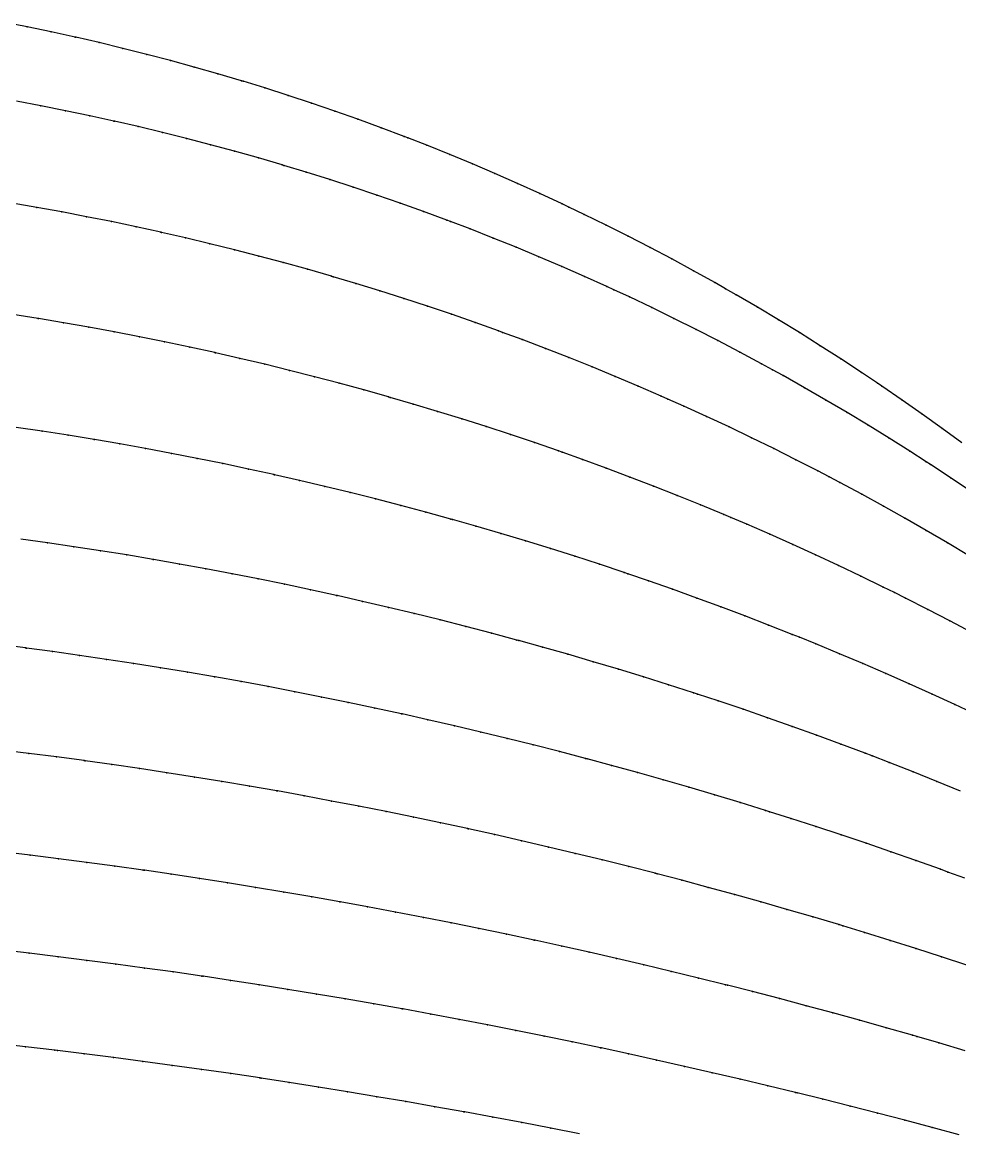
# Model space of a CAD drawing. Extents: x 0 to 4.67, y -4.5 to 1.66.
# Drawn here: x 1.985 to 2.648, y 0.844 to 1.631 of the extents above; entities that cross this region are included whole.
import ezdxf

# ---------------------------------------------------------------- set-up
doc = ezdxf.new("R2010")
doc.units = 0
doc.layers.get('0').update_dxf_attribs({"linetype": 'CONTINUOUS'})

msp = doc.modelspace()

# ---------------------------------------------------------------- linework, layer by layer
at = {"color": 4}
for points in [[(2.64973, 1.33268), (2.63572, 1.34297), (2.62161, 1.35311), (2.60738, 1.36311), (2.59306, 1.37295), (2.58997, 1.37503), (2.57863, 1.38265), (2.5641, 1.39219), (2.54947, 1.40158), (2.53475, 1.41082), (2.51992, 1.4199), (2.50501, 1.42883), (2.49, 1.4376), (2.4825, 1.44188), (2.4749, 1.44621), (2.45971, 1.45467), (2.44443, 1.46296), (2.42907, 1.4711), (2.41362, 1.47907), (2.39809, 1.48688), (2.38248, 1.49453), (2.37151, 1.49976), (2.36679, 1.50201), (2.35103, 1.50933), (2.33518, 1.51649), (2.31927, 1.52347), (2.30328, 1.53029), (2.28722, 1.53695), (2.27109, 1.54343), (2.25747, 1.54874), (2.25489, 1.54974), (2.23863, 1.55589), (2.2223, 1.56186), (2.20592, 1.56766), (2.18947, 1.5733), (2.17297, 1.57875), (2.15641, 1.58404), (2.14097, 1.58879), (2.13979, 1.58915), (2.12313, 1.59409), (2.10641, 1.59885), (2.08964, 1.60344), (2.07283, 1.60785), (2.05597, 1.61208), (2.03906, 1.61614), (2.02258, 1.61992), (2.02212, 1.62002), (2.00513, 1.62373), (1.98811, 1.62725), (1.97105, 1.6306)], [(2.64973, 1.33268), (2.63572, 1.34297), (2.62161, 1.35311), (2.60738, 1.36311), (2.59306, 1.37295), (2.58997, 1.37503), (2.57863, 1.38265), (2.5641, 1.39219), (2.54947, 1.40158), (2.53475, 1.41082), (2.51992, 1.4199), (2.50501, 1.42883), (2.49, 1.4376), (2.4825, 1.44188), (2.4749, 1.44621), (2.45971, 1.45467), (2.44443, 1.46296), (2.42907, 1.4711), (2.41362, 1.47907), (2.39809, 1.48688), (2.38248, 1.49453), (2.37151, 1.49976), (2.36679, 1.50201), (2.35103, 1.50933), (2.33518, 1.51649), (2.31927, 1.52347), (2.30328, 1.53029), (2.28722, 1.53695), (2.27109, 1.54343), (2.25747, 1.54874), (2.25489, 1.54974), (2.23863, 1.55589), (2.2223, 1.56186), (2.20592, 1.56766), (2.18947, 1.5733), (2.17297, 1.57875), (2.15641, 1.58404), (2.14097, 1.58879), (2.13979, 1.58915), (2.12313, 1.59409), (2.10641, 1.59885), (2.08964, 1.60344), (2.07283, 1.60785), (2.05597, 1.61208), (2.03906, 1.61614), (2.02258, 1.61992), (2.02212, 1.62002), (2.00513, 1.62373), (1.98811, 1.62725), (1.97105, 1.6306)], [(2.64973, 1.33268), (2.63572, 1.34297), (2.62161, 1.35311), (2.60738, 1.36311), (2.59306, 1.37295), (2.58997, 1.37503), (2.57863, 1.38265), (2.5641, 1.39219), (2.54947, 1.40158), (2.53475, 1.41082), (2.51992, 1.4199), (2.50501, 1.42883), (2.49, 1.4376), (2.4825, 1.44188), (2.4749, 1.44621), (2.45971, 1.45467), (2.44443, 1.46296), (2.42907, 1.4711), (2.41362, 1.47907), (2.39809, 1.48688), (2.38248, 1.49453), (2.37151, 1.49976), (2.36679, 1.50201), (2.35103, 1.50933), (2.33518, 1.51649), (2.31927, 1.52347), (2.30328, 1.53029), (2.28722, 1.53695), (2.27109, 1.54343), (2.25747, 1.54874), (2.25489, 1.54974), (2.23863, 1.55589), (2.2223, 1.56186), (2.20592, 1.56766), (2.18947, 1.5733), (2.17297, 1.57875), (2.15641, 1.58404), (2.14097, 1.58879), (2.13979, 1.58915), (2.12313, 1.59409), (2.10641, 1.59885), (2.08964, 1.60344), (2.07283, 1.60785), (2.05597, 1.61208), (2.03906, 1.61614), (2.02258, 1.61992), (2.02212, 1.62002), (2.00513, 1.62373), (1.98811, 1.62725), (1.97105, 1.6306)], [(2.64973, 1.33268), (2.63572, 1.34297), (2.62161, 1.35311), (2.60738, 1.36311), (2.59306, 1.37295), (2.58997, 1.37503), (2.57863, 1.38265), (2.5641, 1.39219), (2.54947, 1.40158), (2.53475, 1.41082), (2.51992, 1.4199), (2.50501, 1.42883), (2.49, 1.4376), (2.4825, 1.44188), (2.4749, 1.44621), (2.45971, 1.45467), (2.44443, 1.46296), (2.42907, 1.4711), (2.41362, 1.47907), (2.39809, 1.48688), (2.38248, 1.49453), (2.37151, 1.49976), (2.36679, 1.50201), (2.35103, 1.50933), (2.33518, 1.51649), (2.31927, 1.52347), (2.30328, 1.53029), (2.28722, 1.53695), (2.27109, 1.54343), (2.25747, 1.54874), (2.25489, 1.54974), (2.23863, 1.55589), (2.2223, 1.56186), (2.20592, 1.56766), (2.18947, 1.5733), (2.17297, 1.57875), (2.15641, 1.58404), (2.14097, 1.58879), (2.13979, 1.58915), (2.12313, 1.59409), (2.10641, 1.59885), (2.08964, 1.60344), (2.07283, 1.60785), (2.05597, 1.61208), (2.03906, 1.61614), (2.02258, 1.61992), (2.02212, 1.62002), (2.00513, 1.62373), (1.98811, 1.62725), (1.97105, 1.6306)], [(2.64973, 1.33268), (2.63572, 1.34297), (2.62161, 1.35311), (2.60738, 1.36311), (2.59306, 1.37295), (2.58997, 1.37503), (2.57863, 1.38265), (2.5641, 1.39219), (2.54947, 1.40158), (2.53475, 1.41082), (2.51992, 1.4199), (2.50501, 1.42883), (2.49, 1.4376), (2.4825, 1.44188), (2.4749, 1.44621), (2.45971, 1.45467), (2.44443, 1.46296), (2.42907, 1.4711), (2.41362, 1.47907), (2.39809, 1.48688), (2.38248, 1.49453), (2.37151, 1.49976), (2.36679, 1.50201), (2.35103, 1.50933), (2.33518, 1.51649), (2.31927, 1.52347), (2.30328, 1.53029), (2.28722, 1.53695), (2.27109, 1.54343), (2.25747, 1.54874), (2.25489, 1.54974), (2.23863, 1.55589), (2.2223, 1.56186), (2.20592, 1.56766), (2.18947, 1.5733), (2.17297, 1.57875), (2.15641, 1.58404), (2.14097, 1.58879), (2.13979, 1.58915), (2.12313, 1.59409), (2.10641, 1.59885), (2.08964, 1.60344), (2.07283, 1.60785), (2.05597, 1.61208), (2.03906, 1.61614), (2.02258, 1.61992), (2.02212, 1.62002), (2.00513, 1.62373), (1.98811, 1.62725), (1.97105, 1.6306)], [(2.65649, 1.29808), (2.64209, 1.3078), (2.62758, 1.31737), (2.62445, 1.31939), (2.61298, 1.3268), (2.59827, 1.33609), (2.58346, 1.34523), (2.56855, 1.35423), (2.55355, 1.36309), (2.53845, 1.37179), (2.52325, 1.38035), (2.51566, 1.38454), (2.50797, 1.38877), (2.49259, 1.39703), (2.47712, 1.40514), (2.46157, 1.4131), (2.44593, 1.42091), (2.43021, 1.42856), (2.41441, 1.43607), (2.4033, 1.44121), (2.39852, 1.44341), (2.38256, 1.4506), (2.36652, 1.45764), (2.35041, 1.46451), (2.33422, 1.47123), (2.31796, 1.47779), (2.30164, 1.4842), (2.28785, 1.48945), (2.28524, 1.49044), (2.26878, 1.49652), (2.25225, 1.50243), (2.23566, 1.50819), (2.21901, 1.51378), (2.2023, 1.51921), (2.18554, 1.52448), (2.16991, 1.52922), (2.16872, 1.52958), (2.15185, 1.53452), (2.13492, 1.53928), (2.11795, 1.54388), (2.10092, 1.54832), (2.08386, 1.55259), (2.06674, 1.55669), (2.05005, 1.56052), (2.04959, 1.56062), (2.0324, 1.56438), (2.01516, 1.56797), (1.99789, 1.57139), (1.98059, 1.57464)], [(2.65449, 1.25304), (2.63956, 1.26199), (2.62453, 1.2708), (2.6094, 1.27948), (2.59417, 1.28803), (2.57885, 1.29644), (2.56343, 1.30472), (2.55572, 1.30877), (2.54791, 1.31286), (2.53231, 1.32086), (2.51661, 1.32873), (2.50082, 1.33645), (2.48495, 1.34404), (2.469, 1.35148), (2.45296, 1.35879), (2.44168, 1.3638), (2.43684, 1.36595), (2.42064, 1.37296), (2.40436, 1.37983), (2.388, 1.38655), (2.37157, 1.39313), (2.35507, 1.39956), (2.3385, 1.40585), (2.32451, 1.41101), (2.32186, 1.41199), (2.30515, 1.41797), (2.28838, 1.4238), (2.27154, 1.42949), (2.25464, 1.43502), (2.23769, 1.44041), (2.22067, 1.44564), (2.20481, 1.45036), (2.2036, 1.45072), (2.18647, 1.45564), (2.1693, 1.4604), (2.15207, 1.46501), (2.13479, 1.46947), (2.11747, 1.47377), (2.1001, 1.47792), (2.08316, 1.48181), (2.08269, 1.48191), (2.06524, 1.48573), (2.04775, 1.4894), (2.03023, 1.4929), (2.01266, 1.49625), (1.99507, 1.49944), (1.97744, 1.50248)], [(2.6567, 1.19855), (2.64121, 1.20677), (2.62562, 1.21486), (2.60993, 1.22284), (2.60209, 1.22674), (2.59415, 1.23068), (2.57828, 1.23841), (2.56231, 1.246), (2.54626, 1.25347), (2.53011, 1.26082), (2.51388, 1.26803), (2.49757, 1.27512), (2.4861, 1.27999), (2.48117, 1.28208), (2.46469, 1.2889), (2.44813, 1.29559), (2.43149, 1.30214), (2.41478, 1.30857), (2.398, 1.31486), (2.38114, 1.32103), (2.36691, 1.32609), (2.36422, 1.32705), (2.34722, 1.33293), (2.33016, 1.33867), (2.31303, 1.34427), (2.29584, 1.34974), (2.2786, 1.35508), (2.26129, 1.36027), (2.24515, 1.36497), (2.24392, 1.36533), (2.2265, 1.37023), (2.20903, 1.37498), (2.19151, 1.3796), (2.17393, 1.38408), (2.15631, 1.38842), (2.13865, 1.39261), (2.12142, 1.39656), (2.12094, 1.39667), (2.10319, 1.40055), (2.0854, 1.40429), (2.06757, 1.40789), (2.04971, 1.41134), (2.03181, 1.41465), (2.01388, 1.41782), (1.99626, 1.42078), (1.99592, 1.42084), (1.97793, 1.42368)], [(2.6529, 1.14366), (2.64482, 1.14746), (2.62865, 1.15489), (2.61238, 1.16222), (2.59603, 1.16943), (2.57958, 1.17653), (2.56305, 1.18352), (2.54643, 1.19039), (2.53475, 1.19511), (2.52973, 1.19714), (2.51294, 1.20376), (2.49608, 1.21027), (2.47913, 1.21666), (2.46211, 1.22293), (2.44501, 1.22908), (2.42784, 1.23511), (2.41334, 1.24008), (2.4106, 1.24102), (2.39329, 1.24679), (2.37591, 1.25244), (2.35847, 1.25796), (2.34096, 1.26337), (2.32339, 1.26864), (2.30576, 1.2738), (2.28932, 1.27847), (2.28807, 1.27883), (2.27033, 1.2837), (2.25253, 1.28845), (2.23468, 1.29308), (2.21678, 1.29757), (2.19883, 1.30194), (2.18084, 1.30618), (2.16329, 1.31018), (2.1628, 1.31029), (2.14472, 1.31424), (2.1266, 1.31805), (2.10844, 1.32174), (2.09024, 1.3253), (2.07201, 1.32872), (2.05375, 1.33201), (2.0358, 1.33512), (2.03546, 1.33518), (2.01713, 1.33815), (1.99879, 1.341), (1.98042, 1.34372)], [(2.64878, 1.08624), (2.63201, 1.0931), (2.61516, 1.09986), (2.59822, 1.10651), (2.58631, 1.1111), (2.58119, 1.11306), (2.56408, 1.11949), (2.54688, 1.12581), (2.52961, 1.13204), (2.51226, 1.13815), (2.49483, 1.14416), (2.47732, 1.15006), (2.46254, 1.15493), (2.45975, 1.15585), (2.4421, 1.16151), (2.42439, 1.16706), (2.4066, 1.17251), (2.38875, 1.17784), (2.37084, 1.18306), (2.35287, 1.18817), (2.33612, 1.19282), (2.33484, 1.19317), (2.31675, 1.19802), (2.29861, 1.20276), (2.28041, 1.20738), (2.26216, 1.21189), (2.24387, 1.21629), (2.22552, 1.22057), (2.20763, 1.22463), (2.20714, 1.22474), (2.1887, 1.22874), (2.17023, 1.23262), (2.15172, 1.23639), (2.13317, 1.24004), (2.11458, 1.24358), (2.09597, 1.24699), (2.07767, 1.25023), (2.07732, 1.25029), (2.05864, 1.2534), (2.03994, 1.2564), (2.02121, 1.25927), (2.00246, 1.26203), (1.98369, 1.26466)], [(2.65191, 1.02449), (2.63977, 1.02893), (2.63455, 1.03083), (2.6171, 1.03707), (2.59957, 1.04321), (2.58195, 1.04927), (2.56426, 1.05523), (2.54648, 1.06109), (2.52863, 1.06686), (2.51356, 1.07164), (2.51071, 1.07254), (2.49271, 1.07809), (2.47464, 1.08354), (2.45651, 1.0889), (2.43831, 1.09416), (2.42004, 1.09932), (2.40172, 1.10439), (2.38463, 1.109), (2.38333, 1.10935), (2.36488, 1.11417), (2.34638, 1.11889), (2.32782, 1.12352), (2.30921, 1.12804), (2.29056, 1.13245), (2.27185, 1.13677), (2.2536, 1.14087), (2.2531, 1.14098), (2.2343, 1.14503), (2.21546, 1.14898), (2.19658, 1.15282), (2.17767, 1.15656), (2.15871, 1.1602), (2.13973, 1.16372), (2.12107, 1.16708), (2.12071, 1.16714), (2.10167, 1.17038), (2.08259, 1.17351), (2.06349, 1.17654), (2.04437, 1.17946), (2.02523, 1.18227), (2.00607, 1.18497), (1.98774, 1.18745), (1.98689, 1.18756), (1.96769, 1.18994)], [(2.65324, 0.96309), (2.63527, 0.96898), (2.61723, 0.97478), (2.5991, 0.98051), (2.5809, 0.98615), (2.56553, 0.99083), (2.56262, 0.99171), (2.54427, 0.99715), (2.52585, 1.0025), (2.50735, 1.00778), (2.48879, 1.01296), (2.47016, 1.01806), (2.45147, 1.02308), (2.43405, 1.02765), (2.43272, 1.028), (2.41391, 1.03279), (2.39504, 1.03749), (2.37612, 1.0421), (2.35714, 1.04663), (2.33811, 1.05106), (2.31904, 1.0554), (2.30043, 1.05954), (2.29991, 1.05965), (2.28075, 1.06375), (2.26153, 1.06775), (2.24228, 1.07166), (2.22299, 1.07547), (2.20367, 1.07919), (2.1843, 1.08282), (2.16528, 1.08629), (2.16491, 1.08636), (2.14549, 1.08971), (2.12604, 1.09297), (2.10656, 1.09613), (2.08706, 1.0992), (2.06754, 1.10217), (2.048, 1.10504), (2.0293, 1.1077), (2.02844, 1.10782), (2.00886, 1.11038), (1.98928, 1.11285), (1.96968, 1.11523)], [(2.65203, 0.90243), (2.63347, 0.90794), (2.6178, 0.91252), (2.61484, 0.91338), (2.59613, 0.91871), (2.57734, 0.92396), (2.55849, 0.92915), (2.53956, 0.93425), (2.52057, 0.93929), (2.50152, 0.94425), (2.48375, 0.94879), (2.4824, 0.94913), (2.46322, 0.95388), (2.44399, 0.95855), (2.42469, 0.96315), (2.40535, 0.96767), (2.38595, 0.97211), (2.3665, 0.97647), (2.34753, 0.98064), (2.347, 0.98076), (2.32746, 0.98488), (2.30787, 0.98893), (2.28824, 0.99289), (2.26858, 0.99677), (2.24887, 1.00057), (2.22913, 1.00429), (2.20974, 1.00786), (2.20936, 1.00793), (2.18956, 1.01138), (2.16973, 1.01475), (2.14987, 1.01804), (2.12999, 1.02124), (2.11009, 1.02436), (2.09017, 1.02739), (2.07111, 1.03021), (2.07023, 1.03033), (2.05027, 1.03307), (2.0303, 1.03571), (2.01032, 1.03827), (1.99033, 1.04075), (1.97034, 1.04314)], [(2.64776, 0.84293), (2.62862, 0.84809), (2.6094, 0.85318), (2.59012, 0.85821), (2.57077, 0.86317), (2.55135, 0.86807), (2.53324, 0.87257), (2.53187, 0.8729), (2.51232, 0.87761), (2.49272, 0.88225), (2.47306, 0.88683), (2.45334, 0.89134), (2.43357, 0.89578), (2.41375, 0.90015), (2.39442, 0.90434), (2.39389, 0.90445), (2.37397, 0.9086), (2.35401, 0.91268), (2.33401, 0.91669), (2.31397, 0.92063), (2.29389, 0.9245), (2.27377, 0.9283), (2.25401, 0.93195), (2.25363, 0.93202), (2.23345, 0.93556), (2.21324, 0.93903), (2.193, 0.94243), (2.17274, 0.94575), (2.15246, 0.949), (2.13216, 0.95218), (2.11274, 0.95514), (2.11184, 0.95527), (2.0915, 0.95815), (2.07115, 0.96096), (2.05079, 0.96369), (2.03042, 0.96635), (2.01005, 0.96893), (1.98967, 0.97144), (1.97119, 0.97363)], [(2.37917, 0.84358), (2.35876, 0.84757), (2.33831, 0.85149), (2.31783, 0.85535), (2.2977, 0.85908), (2.29731, 0.85915), (2.27676, 0.86277), (2.25617, 0.86633), (2.23557, 0.86982), (2.21493, 0.87325), (2.19428, 0.87661), (2.1736, 0.87991), (2.15382, 0.88301), (2.1529, 0.88314), (2.13219, 0.88616), (2.11147, 0.88911), (2.09073, 0.892), (2.06999, 0.89482), (2.04924, 0.89757), (2.02848, 0.90026), (2.00966, 0.90263), (2.00772, 0.90286), (1.98696, 0.90521), (1.96621, 0.9075)]]:
    msp.add_lwpolyline(points, dxfattribs=at)
at = {"color": 2}
for p in [(1.98811, 1.62725), (1.98811, 1.62725, 0.00179), (1.98811, 1.62725, 0.00716), (1.98811, 1.62725, 0.0161), (1.98811, 1.62725, 0.02863), (2.00513, 1.62373), (2.00513, 1.62373, 0.00179), (2.00513, 1.62373, 0.00716), (2.00513, 1.62373, 0.0161), (2.00513, 1.62373, 0.02863), (2.02212, 1.62002), (2.02212, 1.62002, 0.00179), (2.02212, 1.62002, 0.00716), (2.02212, 1.62002, 0.0161), (2.02212, 1.62002, 0.02863), (2.02258, 1.61992), (2.02258, 1.61992, 0.00179), (2.02258, 1.61992, 0.00716), (2.02258, 1.61992, 0.0161), (2.02258, 1.61992, 0.02863), (2.03906, 1.61614), (2.03906, 1.61614, 0.00179), (2.03906, 1.61614, 0.00716), (2.03906, 1.61614, 0.0161), (2.03906, 1.61614, 0.02863), (2.05597, 1.61208), (2.05597, 1.61208, 0.00179), (2.05597, 1.61208, 0.00716), (2.05597, 1.61208, 0.0161), (2.05597, 1.61208, 0.02863), (2.07283, 1.60785), (2.07283, 1.60785, 0.00179), (2.07283, 1.60785, 0.00716), (2.07283, 1.60785, 0.0161), (2.07283, 1.60785, 0.02863), (2.08964, 1.60344), (2.08964, 1.60344, 0.00179), (2.08964, 1.60344, 0.00716), (2.08964, 1.60344, 0.0161), (2.08964, 1.60344, 0.02863), (2.10641, 1.59885), (2.10641, 1.59885, 0.00179), (2.10641, 1.59885, 0.00716), (2.10641, 1.59885, 0.0161), (2.10641, 1.59885, 0.02863), (2.12313, 1.59409), (2.12313, 1.59409, 0.00179), (2.12313, 1.59409, 0.00716), (2.12313, 1.59409, 0.0161), (2.12313, 1.59409, 0.02863), (2.13979, 1.58915), (2.13979, 1.58915, 0.00179), (2.13979, 1.58915, 0.00716), (2.13979, 1.58915, 0.0161), (2.13979, 1.58915, 0.02863), (2.14097, 1.58879), (2.14097, 1.58879, 0.00179), (2.14097, 1.58879, 0.00716), (2.14097, 1.58879, 0.0161), (2.14097, 1.58879, 0.02863), (2.15641, 1.58404), (2.15641, 1.58404, 0.00179), (2.15641, 1.58404, 0.00716), (2.15641, 1.58404, 0.0161), (2.15641, 1.58404, 0.02863), (2.17297, 1.57875), (2.17297, 1.57875, 0.00179), (2.17297, 1.57875, 0.00716), (2.17297, 1.57875, 0.0161), (2.17297, 1.57875, 0.02863), (2.18947, 1.5733), (2.18947, 1.5733, 0.00179), (2.18947, 1.5733, 0.00716), (2.18947, 1.5733, 0.0161), (2.18947, 1.5733, 0.02863), (1.99789, 1.57139, 0.06475), (2.01516, 1.56797, 0.06475), (2.20592, 1.56766), (2.20592, 1.56766, 0.00179), (2.20592, 1.56766, 0.00716), (2.20592, 1.56766, 0.0161), (2.20592, 1.56766, 0.02863), (2.0324, 1.56438, 0.06475), (2.04959, 1.56062, 0.06475), (2.05005, 1.56052, 0.06475), (2.2223, 1.56186), (2.2223, 1.56186, 0.00179), (2.2223, 1.56186, 0.00716), (2.2223, 1.56186, 0.0161), (2.2223, 1.56186, 0.02863), (2.06674, 1.55669, 0.06475), (2.08386, 1.55259, 0.06475), (2.23863, 1.55589), (2.23863, 1.55589, 0.00179), (2.23863, 1.55589, 0.00716), (2.23863, 1.55589, 0.0161), (2.23863, 1.55589, 0.02863), (2.25489, 1.54974), (2.25489, 1.54974, 0.00179), (2.25489, 1.54974, 0.00716), (2.25489, 1.54974, 0.0161), (2.25489, 1.54974, 0.02863), (2.10092, 1.54832, 0.06475), (2.11795, 1.54388, 0.06475), (2.25747, 1.54874), (2.25747, 1.54874, 0.00179), (2.25747, 1.54874, 0.00716), (2.25747, 1.54874, 0.0161), (2.25747, 1.54874, 0.02863), (2.27109, 1.54343), (2.27109, 1.54343, 0.00179), (2.27109, 1.54343, 0.00716), (2.27109, 1.54343, 0.0161), (2.27109, 1.54343, 0.02863), (2.13492, 1.53928, 0.06475), (2.15185, 1.53452, 0.06475), (2.28722, 1.53695), (2.28722, 1.53695, 0.00179), (2.28722, 1.53695, 0.00716), (2.28722, 1.53695, 0.0161), (2.28722, 1.53695, 0.02863), (2.16872, 1.52958, 0.06475), (2.16991, 1.52922, 0.06475), (2.30328, 1.53029), (2.30328, 1.53029, 0.00179), (2.30328, 1.53029, 0.00716), (2.30328, 1.53029, 0.0161), (2.30328, 1.53029, 0.02863), (2.18554, 1.52448, 0.06475), (2.2023, 1.51921, 0.06475), (2.31927, 1.52347), (2.31927, 1.52347, 0.00179), (2.31927, 1.52347, 0.00716), (2.31927, 1.52347, 0.0161), (2.31927, 1.52347, 0.02863), (2.21901, 1.51378, 0.06475), (2.33518, 1.51649), (2.33518, 1.51649, 0.00179), (2.33518, 1.51649, 0.00716), (2.33518, 1.51649, 0.0161), (2.33518, 1.51649, 0.02863), (2.23566, 1.50819, 0.06475), (2.25225, 1.50243, 0.06475), (2.35103, 1.50933), (2.35103, 1.50933, 0.00179), (2.35103, 1.50933, 0.00716), (2.35103, 1.50933, 0.0161), (2.35103, 1.50933, 0.02863), (2.36679, 1.50201), (2.36679, 1.50201, 0.00179), (2.36679, 1.50201, 0.00716), (2.36679, 1.50201, 0.0161), (2.36679, 1.50201, 0.02863), (1.99507, 1.49944, 0.11117), (2.01266, 1.49625, 0.11117), (2.26878, 1.49652, 0.06475), (2.37151, 1.49976), (2.37151, 1.49976, 0.00179), (2.37151, 1.49976, 0.00716), (2.37151, 1.49976, 0.0161), (2.37151, 1.49976, 0.02863), (2.38248, 1.49453), (2.38248, 1.49453, 0.00179), (2.38248, 1.49453, 0.00716), (2.38248, 1.49453, 0.0161), (2.38248, 1.49453, 0.02863), (2.03023, 1.4929, 0.11117), (2.04775, 1.4894, 0.11117), (2.28524, 1.49044, 0.06475), (2.28785, 1.48945, 0.06475), (2.39809, 1.48688), (2.39809, 1.48688, 0.00179), (2.39809, 1.48688, 0.00716), (2.39809, 1.48688, 0.0161), (2.39809, 1.48688, 0.02863), (2.06524, 1.48573, 0.11117), (2.08269, 1.48191, 0.11117), (2.08316, 1.48181, 0.11117), (2.30164, 1.4842, 0.06475), (2.41362, 1.47907), (2.41362, 1.47907, 0.00179), (2.41362, 1.47907, 0.00716), (2.41362, 1.47907, 0.0161), (2.41362, 1.47907, 0.02863), (2.1001, 1.47792, 0.11117), (2.11747, 1.47377, 0.11117), (2.31796, 1.47779, 0.06475), (2.33422, 1.47123, 0.06475), (2.42907, 1.4711), (2.42907, 1.4711, 0.00179), (2.42907, 1.4711, 0.00716), (2.42907, 1.4711, 0.0161), (2.42907, 1.4711, 0.02863), (2.13479, 1.46947, 0.11117), (2.15207, 1.46501, 0.11117), (2.35041, 1.46451, 0.06475), (2.44443, 1.46296), (2.44443, 1.46296, 0.00179), (2.44443, 1.46296, 0.00716), (2.44443, 1.46296, 0.0161), (2.44443, 1.46296, 0.02863), (2.1693, 1.4604, 0.11117), (2.18647, 1.45564, 0.11117), (2.36652, 1.45764, 0.06475), (2.45971, 1.45467), (2.45971, 1.45467, 0.00179), (2.45971, 1.45467, 0.00716), (2.45971, 1.45467, 0.0161), (2.45971, 1.45467, 0.02863), (2.2036, 1.45072, 0.11117), (2.20481, 1.45036, 0.11117), (2.38256, 1.4506, 0.06475), (2.22067, 1.44564, 0.11117), (2.23769, 1.44041, 0.11117), (2.39852, 1.44341, 0.06475), (2.4033, 1.44121, 0.06475), (2.4749, 1.44621), (2.4749, 1.44621, 0.00179), (2.4749, 1.44621, 0.00716), (2.4749, 1.44621, 0.0161), (2.4749, 1.44621, 0.02863), (2.4825, 1.44188), (2.4825, 1.44188, 0.00179), (2.4825, 1.44188, 0.00716), (2.4825, 1.44188, 0.0161), (2.4825, 1.44188, 0.02863), (2.25464, 1.43502, 0.11117), (2.41441, 1.43607, 0.06475), (2.49, 1.4376), (2.49, 1.4376, 0.00179), (2.49, 1.4376, 0.00716), (2.49, 1.4376, 0.0161), (2.49, 1.4376, 0.02863), (2.27154, 1.42949, 0.11117), (2.28838, 1.4238, 0.11117), (2.43021, 1.42856, 0.06475), (2.50501, 1.42883), (2.50501, 1.42883, 0.00179), (2.50501, 1.42883, 0.00716), (2.50501, 1.42883, 0.0161), (2.50501, 1.42883, 0.02863), (1.99592, 1.42084, 0.17006), (1.99626, 1.42078, 0.17006), (2.01388, 1.41782, 0.17006), (2.30515, 1.41797, 0.11117), (2.44593, 1.42091, 0.06475), (2.51992, 1.4199), (2.51992, 1.4199, 0.00179), (2.51992, 1.4199, 0.00716), (2.51992, 1.4199, 0.0161), (2.51992, 1.4199, 0.02863), (2.03181, 1.41465, 0.17006), (2.04971, 1.41134, 0.17006), (2.06757, 1.40789, 0.17006), (2.32186, 1.41199, 0.11117), (2.32451, 1.41101, 0.11117), (2.46157, 1.4131, 0.06475), (2.53475, 1.41082), (2.53475, 1.41082, 0.00179), (2.53475, 1.41082, 0.00716), (2.53475, 1.41082, 0.0161), (2.53475, 1.41082, 0.02863), (2.0854, 1.40429, 0.17006), (2.10319, 1.40055, 0.17006), (2.3385, 1.40585, 0.11117), (2.47712, 1.40514, 0.06475), (2.54947, 1.40158), (2.54947, 1.40158, 0.00179), (2.54947, 1.40158, 0.00716), (2.54947, 1.40158, 0.0161), (2.54947, 1.40158, 0.02863), (2.12094, 1.39667, 0.17006), (2.12142, 1.39656, 0.17006), (2.13865, 1.39261, 0.17006), (2.35507, 1.39956, 0.11117), (2.37157, 1.39313, 0.11117), (2.49259, 1.39703, 0.06475), (2.5641, 1.39219), (2.5641, 1.39219, 0.00179), (2.5641, 1.39219, 0.00716), (2.5641, 1.39219, 0.0161), (2.5641, 1.39219, 0.02863), (2.15631, 1.38842, 0.17006), (2.17393, 1.38408, 0.17006), (2.388, 1.38655, 0.11117), (2.50797, 1.38877, 0.06475), (2.51566, 1.38454, 0.06475), (2.19151, 1.3796, 0.17006), (2.40436, 1.37983, 0.11117), (2.52325, 1.38035, 0.06475), (2.57863, 1.38265), (2.57863, 1.38265, 0.00179), (2.57863, 1.38265, 0.00716), (2.57863, 1.38265, 0.0161), (2.57863, 1.38265, 0.02863), (2.20903, 1.37498, 0.17006), (2.2265, 1.37023, 0.17006), (2.42064, 1.37296, 0.11117), (2.53845, 1.37179, 0.06475), (2.58997, 1.37503), (2.58997, 1.37503, 0.00179), (2.58997, 1.37503, 0.00716), (2.58997, 1.37503, 0.0161), (2.58997, 1.37503, 0.02863), (2.59306, 1.37295), (2.59306, 1.37295, 0.00179), (2.59306, 1.37295, 0.00716), (2.59306, 1.37295, 0.0161), (2.59306, 1.37295, 0.02863), (2.24392, 1.36533, 0.17006), (2.24515, 1.36497, 0.17006), (2.43684, 1.36595, 0.11117), (2.44168, 1.3638, 0.11117), (2.55355, 1.36309, 0.06475), (2.60738, 1.36311), (2.60738, 1.36311, 0.00179), (2.60738, 1.36311, 0.00716), (2.60738, 1.36311, 0.0161), (2.60738, 1.36311, 0.02863), (2.26129, 1.36027, 0.17006), (2.2786, 1.35508, 0.17006), (2.45296, 1.35879, 0.11117), (2.56855, 1.35423, 0.06475), (2.62161, 1.35311), (2.62161, 1.35311, 0.00179), (2.62161, 1.35311, 0.00716), (2.62161, 1.35311, 0.0161), (2.62161, 1.35311, 0.02863), (2.29584, 1.34974, 0.17006), (2.469, 1.35148, 0.11117), (2.58346, 1.34523, 0.06475), (1.99879, 1.341, 0.24141), (2.01713, 1.33815, 0.24141), (2.31303, 1.34427, 0.17006), (2.33016, 1.33867, 0.17006), (2.48495, 1.34404, 0.11117), (2.63572, 1.34297), (2.63572, 1.34297, 0.00179), (2.63572, 1.34297, 0.00716), (2.63572, 1.34297, 0.0161), (2.63572, 1.34297, 0.02863), (2.03546, 1.33518, 0.24141), (2.0358, 1.33512, 0.24141), (2.05375, 1.33201, 0.24141), (2.34722, 1.33293, 0.17006), (2.50082, 1.33645, 0.11117), (2.59827, 1.33609, 0.06475), (2.07201, 1.32872, 0.24141), (2.09024, 1.3253, 0.24141), (2.10844, 1.32174, 0.24141), (2.36422, 1.32705, 0.17006), (2.36691, 1.32609, 0.17006), (2.38114, 1.32103, 0.17006), (2.51661, 1.32873, 0.11117), (2.61298, 1.3268, 0.06475), (2.1266, 1.31805, 0.24141), (2.14472, 1.31424, 0.24141), (2.398, 1.31486, 0.17006), (2.53231, 1.32086, 0.11117), (2.62445, 1.31939, 0.06475), (2.62758, 1.31737, 0.06475), (2.1628, 1.31029, 0.24141), (2.16329, 1.31018, 0.24141), (2.18084, 1.30618, 0.24141), (2.41478, 1.30857, 0.17006), (2.54791, 1.31286, 0.11117), (2.55572, 1.30877, 0.11117), (2.64209, 1.3078, 0.06475), (2.19883, 1.30194, 0.24141), (2.21678, 1.29757, 0.24141), (2.43149, 1.30214, 0.17006), (2.56343, 1.30472, 0.11117), (2.23468, 1.29308, 0.24141), (2.44813, 1.29559, 0.17006), (2.57885, 1.29644, 0.11117), (2.25253, 1.28845, 0.24141), (2.27033, 1.2837, 0.24141), (2.46469, 1.2889, 0.17006), (2.48117, 1.28208, 0.17006), (2.59417, 1.28803, 0.11117), (2.28807, 1.27883, 0.24141), (2.28932, 1.27847, 0.24141), (2.4861, 1.27999, 0.17006), (2.49757, 1.27512, 0.17006), (2.6094, 1.27948, 0.11117), (2.30576, 1.2738, 0.24141), (2.32339, 1.26864, 0.24141), (2.51388, 1.26803, 0.17006), (2.62453, 1.2708, 0.11117), (2.00246, 1.26203, 0.32523), (2.02121, 1.25927, 0.32523), (2.34096, 1.26337, 0.24141), (2.53011, 1.26082, 0.17006), (2.63956, 1.26199, 0.11117), (2.03994, 1.2564, 0.32523), (2.05864, 1.2534, 0.32523), (2.07732, 1.25029, 0.32523), (2.07767, 1.25023, 0.32523), (2.35847, 1.25796, 0.24141), (2.37591, 1.25244, 0.24141), (2.54626, 1.25347, 0.17006), (2.09597, 1.24699, 0.32523), (2.11458, 1.24358, 0.32523), (2.39329, 1.24679, 0.24141), (2.56231, 1.246, 0.17006), (2.13317, 1.24004, 0.32523), (2.15172, 1.23639, 0.32523), (2.4106, 1.24102, 0.24141), (2.41334, 1.24008, 0.24141), (2.42784, 1.23511, 0.24141), (2.57828, 1.23841, 0.17006), (2.17023, 1.23262, 0.32523), (2.1887, 1.22874, 0.32523), (2.44501, 1.22908, 0.24141), (2.59415, 1.23068, 0.17006), (2.60209, 1.22674, 0.17006), (2.20714, 1.22474, 0.32523), (2.20763, 1.22463, 0.32523), (2.22552, 1.22057, 0.32523), (2.46211, 1.22293, 0.24141), (2.60993, 1.22284, 0.17006), (2.24387, 1.21629, 0.32523), (2.26216, 1.21189, 0.32523), (2.47913, 1.21666, 0.24141), (2.62562, 1.21486, 0.17006), (2.28041, 1.20738, 0.32523), (2.49608, 1.21027, 0.24141), (2.51294, 1.20376, 0.24141), (2.64121, 1.20677, 0.17006), (2.29861, 1.20276, 0.32523), (2.31675, 1.19802, 0.32523), (2.52973, 1.19714, 0.24141), (1.98689, 1.18756, 0.42152), (1.98774, 1.18745, 0.42152), (2.33484, 1.19317, 0.32523), (2.33612, 1.19282, 0.32523), (2.35287, 1.18817, 0.32523), (2.53475, 1.19511, 0.24141), (2.54643, 1.19039, 0.24141), (2.00607, 1.18497, 0.42152), (2.02523, 1.18227, 0.42152), (2.04437, 1.17946, 0.42152), (2.37084, 1.18306, 0.32523), (2.56305, 1.18352, 0.24141), (2.06349, 1.17654, 0.42152), (2.08259, 1.17351, 0.42152), (2.38875, 1.17784, 0.32523), (2.4066, 1.17251, 0.32523), (2.57958, 1.17653, 0.24141), (2.10167, 1.17038, 0.42152), (2.12071, 1.16714, 0.42152), (2.12107, 1.16708, 0.42152), (2.42439, 1.16706, 0.32523), (2.59603, 1.16943, 0.24141), (2.13973, 1.16372, 0.42152), (2.15871, 1.1602, 0.42152), (2.17767, 1.15656, 0.42152), (2.4421, 1.16151, 0.32523), (2.61238, 1.16222, 0.24141), (2.19658, 1.15282, 0.42152), (2.21546, 1.14898, 0.42152), (2.45975, 1.15585, 0.32523), (2.46254, 1.15493, 0.32523), (2.47732, 1.15006, 0.32523), (2.62865, 1.15489, 0.24141), (2.2343, 1.14503, 0.42152), (2.2531, 1.14098, 0.42152), (2.2536, 1.14087, 0.42152), (2.49483, 1.14416, 0.32523), (2.64482, 1.14746, 0.24141), (2.27185, 1.13677, 0.42152), (2.29056, 1.13245, 0.42152), (2.51226, 1.13815, 0.32523), (2.30921, 1.12804, 0.42152), (2.52961, 1.13204, 0.32523), (2.54688, 1.12581, 0.32523), (2.32782, 1.12352, 0.42152), (2.34638, 1.11889, 0.42152), (2.56408, 1.11949, 0.32523), (1.98928, 1.11285, 0.53028), (2.00886, 1.11038, 0.53028), (2.36488, 1.11417, 0.42152), (2.38333, 1.10935, 0.42152), (2.38463, 1.109, 0.42152), (2.58119, 1.11306, 0.32523), (2.58631, 1.1111, 0.32523), (2.02844, 1.10782, 0.53028), (2.0293, 1.1077, 0.53028), (2.048, 1.10504, 0.53028), (2.06754, 1.10217, 0.53028), (2.40172, 1.10439, 0.42152), (2.59822, 1.10651, 0.32523), (2.08706, 1.0992, 0.53028), (2.10656, 1.09613, 0.53028), (2.12604, 1.09297, 0.53028), (2.42004, 1.09932, 0.42152), (2.43831, 1.09416, 0.42152), (2.61516, 1.09986, 0.32523), (2.63201, 1.0931, 0.32523), (2.14549, 1.08971, 0.53028), (2.16491, 1.08636, 0.53028), (2.16528, 1.08629, 0.53028), (2.45651, 1.0889, 0.42152), (2.1843, 1.08282, 0.53028), (2.20367, 1.07919, 0.53028), (2.47464, 1.08354, 0.42152), (2.49271, 1.07809, 0.42152), (2.22299, 1.07547, 0.53028), (2.24228, 1.07166, 0.53028), (2.51071, 1.07254, 0.42152), (2.51356, 1.07164, 0.42152), (2.26153, 1.06775, 0.53028), (2.28075, 1.06375, 0.53028), (2.52863, 1.06686, 0.42152), (2.29991, 1.05965, 0.53028), (2.30043, 1.05954, 0.53028), (2.31904, 1.0554, 0.53028), (2.54648, 1.06109, 0.42152), (2.56426, 1.05523, 0.42152), (2.33811, 1.05106, 0.53028), (2.35714, 1.04663, 0.53028), (2.58195, 1.04927, 0.42152), (1.99033, 1.04075, 0.65151), (2.01032, 1.03827, 0.65151), (2.37612, 1.0421, 0.53028), (2.59957, 1.04321, 0.42152), (2.0303, 1.03571, 0.65151), (2.05027, 1.03307, 0.65151), (2.07023, 1.03033, 0.65151), (2.07111, 1.03021, 0.65151), (2.39504, 1.03749, 0.53028), (2.41391, 1.03279, 0.53028), (2.6171, 1.03707, 0.42152), (2.63455, 1.03083, 0.42152), (2.09017, 1.02739, 0.65151), (2.11009, 1.02436, 0.65151), (2.43272, 1.028, 0.53028), (2.43405, 1.02765, 0.53028), (2.45147, 1.02308, 0.53028), (2.63977, 1.02893, 0.42152), (2.12999, 1.02124, 0.65151), (2.14987, 1.01804, 0.65151), (2.16973, 1.01475, 0.65151), (2.47016, 1.01806, 0.53028), (2.18956, 1.01138, 0.65151), (2.20936, 1.00793, 0.65151), (2.20974, 1.00786, 0.65151), (2.48879, 1.01296, 0.53028), (2.50735, 1.00778, 0.53028), (2.22913, 1.00429, 0.65151), (2.24887, 1.00057, 0.65151), (2.52585, 1.0025, 0.53028), (2.26858, 0.99677, 0.65151), (2.28824, 0.99289, 0.65151), (2.54427, 0.99715, 0.53028), (2.56262, 0.99171, 0.53028), (2.56553, 0.99083, 0.53028), (2.30787, 0.98893, 0.65151), (2.32746, 0.98488, 0.65151), (2.5809, 0.98615, 0.53028), (2.347, 0.98076, 0.65151), (2.34753, 0.98064, 0.65151), (2.3665, 0.97647, 0.65151), (2.5991, 0.98051, 0.53028), (1.98967, 0.97144, 0.7852), (2.01005, 0.96893, 0.7852), (2.38595, 0.97211, 0.65151), (2.40535, 0.96767, 0.65151), (2.61723, 0.97478, 0.53028), (2.63527, 0.96898, 0.53028), (2.03042, 0.96635, 0.7852), (2.05079, 0.96369, 0.7852), (2.07115, 0.96096, 0.7852), (2.42469, 0.96315, 0.65151), (2.0915, 0.95815, 0.7852), (2.11184, 0.95527, 0.7852), (2.11274, 0.95514, 0.7852), (2.13216, 0.95218, 0.7852), (2.44399, 0.95855, 0.65151), (2.46322, 0.95388, 0.65151), (2.15246, 0.949, 0.7852), (2.17274, 0.94575, 0.7852), (2.4824, 0.94913, 0.65151), (2.48375, 0.94879, 0.65151), (2.50152, 0.94425, 0.65151), (2.193, 0.94243, 0.7852), (2.21324, 0.93903, 0.7852), (2.52057, 0.93929, 0.65151), (2.23345, 0.93556, 0.7852), (2.25363, 0.93202, 0.7852), (2.25401, 0.93195, 0.7852), (2.27377, 0.9283, 0.7852), (2.53956, 0.93425, 0.65151), (2.55849, 0.92915, 0.65151), (2.29389, 0.9245, 0.7852), (2.31397, 0.92063, 0.7852), (2.57734, 0.92396, 0.65151), (2.33401, 0.91669, 0.7852), (2.35401, 0.91268, 0.7852), (2.59613, 0.91871, 0.65151), (2.61484, 0.91338, 0.65151), (2.6178, 0.91252, 0.65151), (1.98696, 0.90521, 0.93136), (2.37397, 0.9086, 0.7852), (2.39389, 0.90445, 0.7852), (2.39442, 0.90434, 0.7852), (2.63347, 0.90794, 0.65151), (2.00772, 0.90286, 0.93136), (2.00966, 0.90263, 0.93136), (2.02848, 0.90026, 0.93136), (2.04924, 0.89757, 0.93136), (2.41375, 0.90015, 0.7852), (2.06999, 0.89482, 0.93136), (2.09073, 0.892, 0.93136), (2.11147, 0.88911, 0.93136), (2.43357, 0.89578, 0.7852), (2.45334, 0.89134, 0.7852), (2.13219, 0.88616, 0.93136), (2.1529, 0.88314, 0.93136), (2.15382, 0.88301, 0.93136), (2.47306, 0.88683, 0.7852), (2.49272, 0.88225, 0.7852), (2.1736, 0.87991, 0.93136), (2.19428, 0.87661, 0.93136), (2.21493, 0.87325, 0.93136), (2.51232, 0.87761, 0.7852), (2.53187, 0.8729, 0.7852), (2.23557, 0.86982, 0.93136), (2.25617, 0.86633, 0.93136), (2.53324, 0.87257, 0.7852), (2.55135, 0.86807, 0.7852), (2.27676, 0.86277, 0.93136), (2.29731, 0.85915, 0.93136), (2.2977, 0.85908, 0.93136), (2.57077, 0.86317, 0.7852), (2.59012, 0.85821, 0.7852), (2.31783, 0.85535, 0.93136), (2.33831, 0.85149, 0.93136), (2.6094, 0.85318, 0.7852), (2.35876, 0.84757, 0.93136), (2.62862, 0.84809, 0.7852)]:
    msp.add_point(p, dxfattribs=at)

doc.saveas('drawing.dxf')
